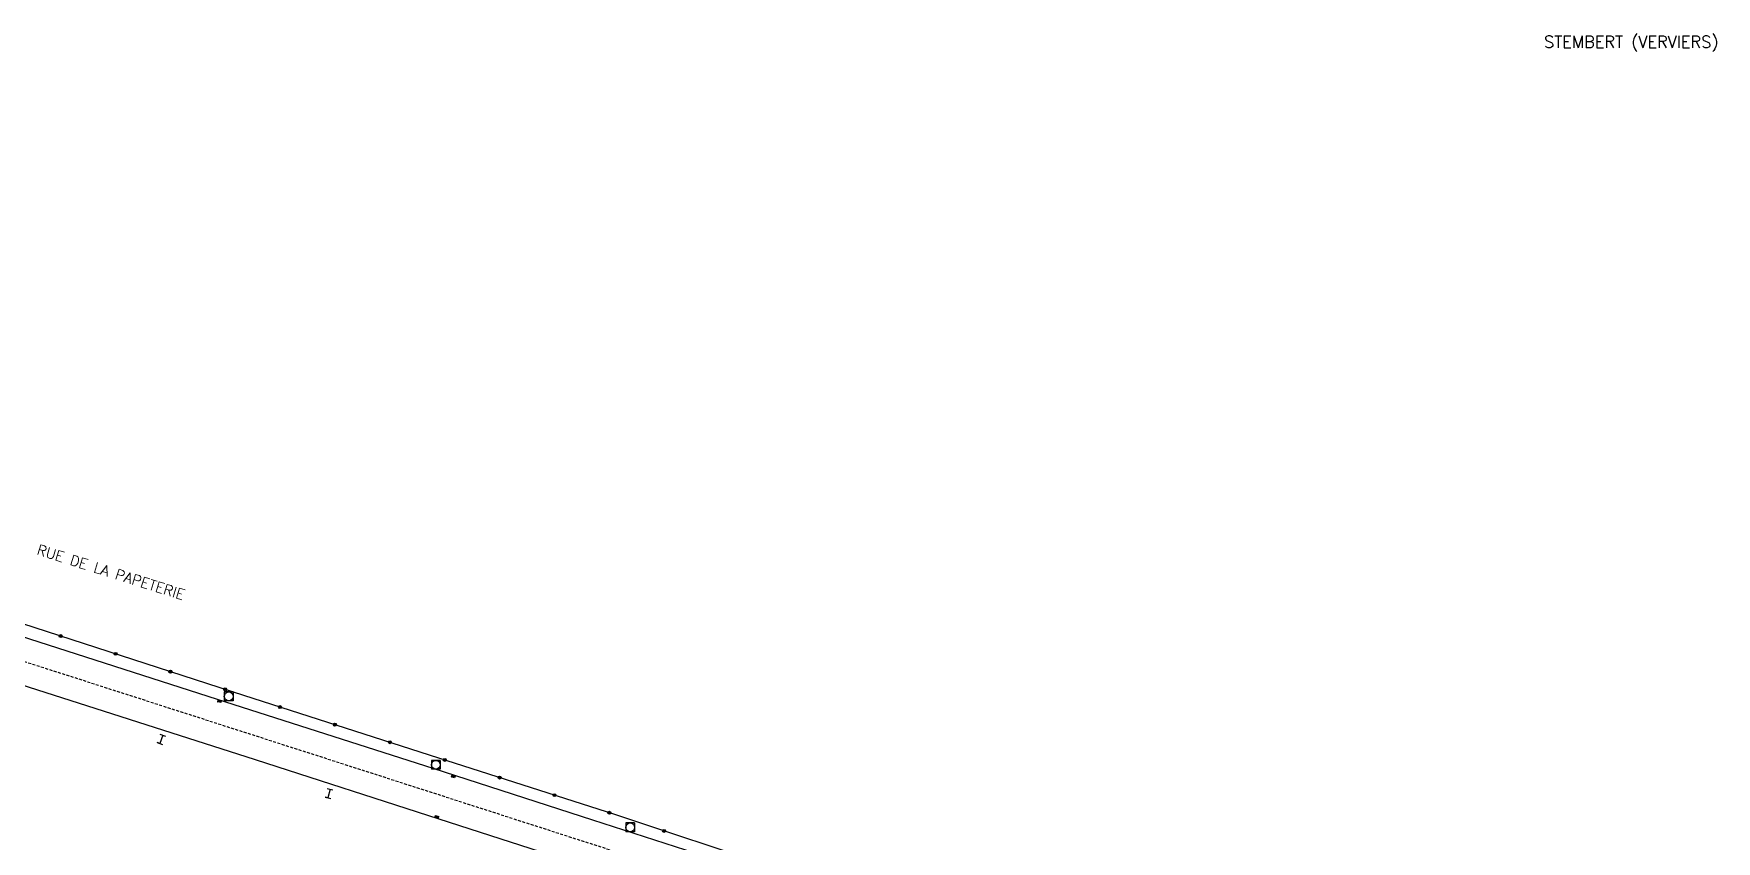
# Model space of a CAD drawing. Header units: millimetres. Extents: x 257000 to 258000, y 143000 to 144000.
# Drawn here: x 257699.2 to 257983.9, y 143628.3 to 143764.9 of the extents above; entities that cross this region are included whole.
import ezdxf
from ezdxf.enums import TextEntityAlignment as Align

# ---------------------------------------------------------------- set-up
doc = ezdxf.new("R2010")
doc.units = ezdxf.units.MM
doc.linetypes.add('DASHED', pattern=[0.75, 0.5, -0.25])
doc.layers.get('0').update_dxf_attribs({"linetype": 'CONTINUOUS'})
for name, color, linetype in [('W0001', 6, 'DASHED'), ('W0008', 7, 'CONTINUOUS'), ('W0322', 7, 'CONTINUOUS'), ('W0400', 7, 'CONTINUOUS'), ('W0420', 7, 'CONTINUOUS'), ('W0980', 7, 'CONTINUOUS'), ('W0989', 7, 'CONTINUOUS'), ('W1474', 7, 'CONTINUOUS')]:
    doc.layers.add(name, color=color, linetype=linetype)
doc.styles.get("Standard").update_dxf_attribs({"font": 'romans.shx', "width": 0.85})

# ---------------------------------------------------------------- blocks, each defined once
blk = doc.blocks.new('T400')
for p, q in [((-0.15, 0.3), (0.15, 0.3)), ((-0.15, -0.25), (-0.15, 0.3)), ((-0.15, 0.15), (0.15, 0.15)), ((-0.15, 0), (0.15, 0)), ((0.15, 0.3), (0.15, -0.25)), ((-0.15, -0.15), (0.15, -0.15)), ((-0.15, -0.25), (-0.15, -0.3)), ((-0.15, -0.3), (0.15, -0.3)), ((0.15, -0.3), (0.15, -0.25))]:
    blk.add_line(p, q)
blk = doc.blocks.new('T420')
for p, q in [((0.75, 0.75), (-0.75, 0.75)), ((-0.75, 0.75), (-0.75, -0.75)), ((0.75, 0.75), (0.75, -0.75)), ((0.75, -0.75), (-0.75, -0.75))]:
    blk.add_line(p, q)
blk.add_ellipse((0, 0), major_axis=(-0.53, 0.53), ratio=1, start_param=3.926991, end_param=10.210176)
blk = doc.blocks.new('t322o')
at = {"color": 0, "linetype": 'Continuous'}
for radius in [0.25, 0.15]:
    blk.add_circle((0, 0), radius, dxfattribs=at)
blk = doc.blocks.new('T1474')
at = {"color": 0, "linetype": 'Continuous', "flags": 128}
for points in [[(-0.75, -0.5), (-0.75, 0.5)], [(-0.75, 0), (0.75, 0)], [(0.75, 0), (0.75, -0.5), (0.75, 0.5)]]:
    blk.add_lwpolyline(points, dxfattribs=at)

msp = doc.modelspace()

# ---------------------------------------------------------------- linework, layer by layer
at = {"layer": 'W0001'}
msp.add_lwpolyline([(257694.76, 143659.68), (257769.02, 143635.82), (257816.3, 143620.59)], dxfattribs=at)
at = {"layer": 'W0008'}
msp.add_line((257818.3, 143624.03), (257793.81, 143631.92), dxfattribs=at)
for points in [[(257793.81, 143631.92), (257766.81, 143640.62), (257730.32, 143652.32), (257695.43, 143663.55), (257688, 143666.14)], [(257694.08, 143655.8), (257736.7, 143642.15), (257767.77, 143632.14), (257814.29, 143617.15)]]:
    msp.add_lwpolyline(points, dxfattribs=at)
at = {"layer": 'W0322'}
msp.add_lwpolyline([(257824.17, 143624.02), (257797.73, 143632.8), (257766.21, 143642.92), (257734.79, 143653), (257691.09, 143667.15)], dxfattribs=at)

# ---------------------------------------------------------------- block references
for p, rotation in [((257703.81, 143663.03), 72.05684648032106), ((257713.09, 143660.03), 72.05684648032106), ((257722.36, 143657.02), 72.05684648032106), ((257731.64, 143654.02), 72.05684648032106), ((257740.92, 143651.03), 72.2153615105787), ((257750.21, 143648.05), 72.2153615105787), ((257759.49, 143645.08), 72.2153615105787), ((257768.77, 143642.1), 72.19252135799418), ((257778.06, 143639.11), 72.19252135799418), ((257787.34, 143636.13), 72.19252135799418), ((257796.62, 143633.15), 72.19252135799418), ((257805.88, 143630.09), 71.64047814851708)]:
    msp.add_blockref('t322o', p, dxfattribs=dict(at, rotation=rotation))
at = {"layer": 'W0400'}
for p, rotation in [((257730.64, 143652), 260.704216813683), ((257770.2, 143639.3), 252.5472770577736), ((257767.47, 143632.46), 72.81281420845069)]:
    msp.add_blockref('T400', p, dxfattribs=dict(at, rotation=rotation))
at = {"layer": 'W0420'}
for p in [(257732.24, 143652.83), (257767.27, 143641.27), (257800.15, 143630.68)]:
    msp.add_blockref('T420', p, dxfattribs=at)
at = {"layer": 'W1474'}
for p, rotation in [((257720.83, 143645.58), 250.4839959784045), ((257749.19, 143636.42), 255.7399657588512)]:
    msp.add_blockref('T1474', p, dxfattribs=dict(at, rotation=rotation))

# ---------------------------------------------------------------- texts
at = {"layer": 'W0980'}
msp.add_text('STEMBERT (VERVIERS)', height=2, dxfattribs=at).set_placement((257969.47, 143763.38), align=Align.MIDDLE)
at = {"layer": 'W0989'}
msp.add_text('RUE DE LA PAPETERIE', height=1.75, rotation=342.6014, dxfattribs=at).set_placement((257712.31, 143673.84), align=Align.MIDDLE)

doc.saveas('drawing.dxf')
